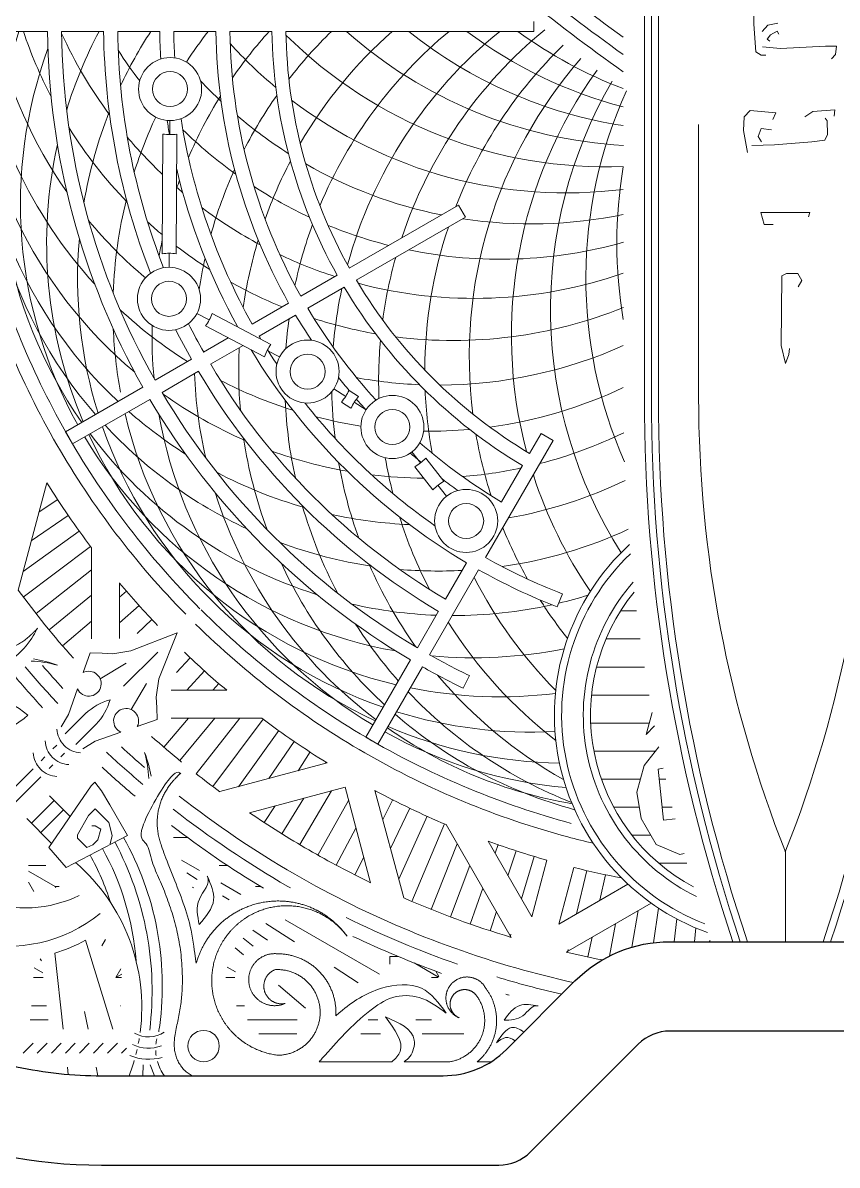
# Model space of a CAD drawing. Header units: inches. Extents: x -6.2 to 19.1, y -0.3 to 14.3.
# Drawn here: x 4.472 to 5.611, y 7.812 to 9.41 of the extents above; entities that cross this region are included whole.
import ezdxf

# ---------------------------------------------------------------- set-up
doc = ezdxf.new("R2010")
doc.units = ezdxf.units.IN
doc.header["$MEASUREMENT"] = 0
doc.layers.add('NOPLOT', color=40, linetype='Continuous', lineweight=5)

# ---------------------------------------------------------------- blocks, each defined once
blk = doc.blocks.new('FacePlate')
at = {"color": 0}
for p, q in [((0.1607, -5.952), (-0.1625, -5.952)), ((-0.3576, -6.1212), (-0.2067, -5.9703)), ((-0.9572, -6.1395), (-0.4018, -6.1395))]:
    blk.add_line(p, q, dxfattribs=at)
for centre, radius, start, end in [((-0.9572, -5.452), 0.6875, 180, 270), ((-0.1625, -6.0145), 0.0625, 90, 135), ((-0.4018, -6.077), 0.0625, 270, 315)]:
    blk.add_arc(centre, radius, start, end, dxfattribs=at)
blk = doc.blocks.new('Linework')
at = {"color": 251, "true_color": 0x636466}
blk.add_lwpolyline([(-1.5188, -2.0639), (-1.5188, -4.539, 0.053283), (-1.506, -4.6579, 0.380805), (-1.3717, -4.7559, -0.472574), (-1.1731, -4.9544, 0.380805), (-1.0751, -5.0888, 0.053283), (-0.9563, -5.1015), (-0.4786, -5.1015, 0.198912), (-0.3902, -5.0649), (-0.2942, -4.9689, -0.198912), (-0.1616, -4.914), (0.1616, -4.914, -0.198912)], format="xyb", dxfattribs=at)
at = {"layer": 'NOPLOT', "color": 251, "true_color": 0x636466}
for p, q in [((-0.044, -3.6311), (-0.0442, -3.6197)), ((-1.1566, -3.6411), (-1.0317, -3.6411)), ((-1.0121, -3.6411), (-0.9533, -3.6411)), ((-0.9337, -3.6411), (-0.8749, -3.6411)), ((-0.8553, -3.6411), (-0.7965, -3.6411)), ((-0.7769, -3.6411), (-0.7181, -3.6411)), ((-0.6984, -3.6411), (-0.3517, -3.6411)), ((-0.3517, -3.6271), (-0.3517, -3.6411)), ((-0.0415, -3.6697), (-0.044, -3.6311)), ((-0.0244, -3.6321), (-0.0326, -3.6414)), ((-0.0106, -3.6296), (-0.0244, -3.6321)), ((-0.021, -3.6458), (-0.0117, -3.6408)), ((-0.0117, -3.6408), (-0.0091, -3.6448)), ((-0.0254, -3.652), (-0.021, -3.6458)), ((-0.0218, -3.6547), (-0.0254, -3.652)), ((-0.0339, -3.6741), (-0.0415, -3.6697)), ((-0.032, -3.6627), (-0.0066, -3.6648)), ((-0.0066, -3.6648), (0.0561, -3.6617)), ((0.0561, -3.6617), (0.0713, -3.6617)), ((0.0702, -3.6735), (0.0645, -3.6796)), ((0.0713, -3.6617), (0.0702, -3.6735)), ((-0.0272, -3.6742), (-0.0339, -3.6741)), ((-0.0494, -3.7517), (-0.0576, -3.7605)), ((-0.0135, -3.7548), (-0.0494, -3.7517)), ((0.0385, -3.7529), (0.0271, -3.7605)), ((0.069, -3.7506), (0.0385, -3.7529)), ((0.069, -3.7506), (0.0681, -3.7595)), ((-0.8607, -3.7854), (-0.8606, -3.7658)), ((-0.0576, -3.7605), (-0.0587, -3.7796)), ((-0.0177, -3.7641), (-0.0135, -3.7548)), ((0.0558, -3.7624), (0.0583, -3.7662)), ((0.0583, -3.7662), (0.0587, -3.7851)), ((-0.1214, -3.7711), (-0.1214, -4.1523)), ((-0.0587, -3.7796), (-0.0528, -3.8106)), ((-0.0381, -3.7881), (-0.034, -3.7768)), ((-0.034, -3.7768), (-0.0194, -3.7789)), ((0.0587, -3.7851), (0.0553, -3.7931)), ((-0.0151, -3.7996), (-0.0469, -3.8005)), ((-0.0336, -3.7955), (-0.0381, -3.7881)), ((0.037, -3.7954), (-0.0151, -3.7996)), ((0.0553, -3.7931), (0.037, -3.7954)), ((-0.4569, -3.8838), (-0.6098, -3.972)), ((-0.4569, -3.8838), (-0.4471, -3.9007)), ((-0.0297, -3.9111), (-0.0342, -3.8944)), ((-0.0342, -3.8944), (0.0342, -3.8944)), ((0.0342, -3.8944), (0.0325, -3.9005)), ((-0.4471, -3.9007), (-0.6, -3.989)), ((-0.0173, -3.9111), (-0.0297, -3.9111)), ((-0.8617, -3.9709), (-0.8616, -3.9513)), ((-0.6268, -3.9818), (-0.6777, -4.0112)), ((-0.0059, -4.0804), (-0.005, -3.9828)), ((-0.005, -3.9828), (0.0015, -3.9795)), ((0.0015, -3.9795), (0.0176, -3.9795)), ((0.0176, -3.9795), (0.0232, -3.9892)), ((0.0232, -3.9892), (0.0181, -3.9981)), ((-0.617, -3.9988), (-0.6679, -4.0282)), ((-0.6947, -4.021), (-0.7456, -4.0504)), ((-0.8056, -4.0446), (-0.8229, -4.0355)), ((-0.6849, -4.038), (-0.7358, -4.0674)), ((-0.779, -4.0697), (-0.8135, -4.0896)), ((-0.7584, -4.0804), (-0.8037, -4.1066)), ((-0.7073, -4.0962), (-0.7246, -4.0871)), ((0, -4.1055), (-0.0059, -4.0804)), ((0.0056, -4.0846), (0.0048, -4.0927)), ((-0.8305, -4.0994), (-0.8814, -4.1288)), ((0.0048, -4.0927), (0, -4.1055)), ((-0.8207, -4.1164), (-0.8716, -4.1458)), ((-0.8984, -4.1386), (-1.0065, -4.2011)), ((-0.6149, -4.1516), (-0.6313, -4.1409)), ((-0.8886, -4.1556), (-0.9967, -4.218)), ((-0.6029, -4.1594), (-0.5864, -4.1701)), ((-0.9967, -4.218), (-1.0065, -4.2011)), ((-0.4192, -4.3769), (-0.3246, -4.2131)), ((-0.3577, -4.2312), (-0.3416, -4.2033)), ((-0.3416, -4.2033), (-0.3246, -4.2131)), ((-0.5223, -4.229), (-0.5102, -4.2444)), ((-0.5029, -4.2377), (-0.4776, -4.2701)), ((-0.3969, -4.2991), (-0.3675, -4.2482)), ((-0.5184, -4.2498), (-0.493, -4.2822)), ((-1.0327, -4.2721), (-1.073, -4.4222)), ((-1.0333, -4.2741), (-1.032, -4.2733)), ((-0.4858, -4.2755), (-0.4737, -4.2909)), ((-1.0437, -4.3128), (-1.0174, -4.2956)), ((-1.0545, -4.3534), (-1.0028, -4.318)), ((-1.066, -4.3962), (-0.9875, -4.3398)), ((-1.0657, -4.432), (-0.9717, -4.3614)), ((-0.9703, -4.4903), (-0.9703, -4.3632)), ((-0.4753, -4.435), (-0.4459, -4.384)), ((-1.0479, -4.4552), (-0.9703, -4.3942)), ((-0.4976, -4.5127), (-0.429, -4.3938)), ((-0.9311, -4.49), (-0.9311, -4.4124)), ((-0.9302, -4.4136), (-0.9311, -4.4144)), ((-0.9311, -4.432), (-0.9215, -4.4237)), ((-1.0295, -4.478), (-0.9703, -4.4293)), ((-0.3119, -4.4277), (-0.3191, -4.4459)), ((-0.9311, -4.4683), (-0.9039, -4.4438)), ((-0.5146, -4.5029), (-0.4851, -4.4519)), ((-1.0107, -4.5004), (-0.9703, -4.4657)), ((-0.9065, -4.4828), (-0.8858, -4.4634)), ((-0.8778, -4.5091), (-0.9255, -4.5568)), ((-0.8516, -4.5377), (-0.8322, -4.5171)), ((-0.5868, -4.628), (-0.5244, -4.5199)), ((-0.9217, -4.5244), (-0.9582, -4.5462)), ((-0.837, -4.5624), (-0.8125, -4.5351)), ((-0.5698, -4.6378), (-0.5074, -4.5297)), ((-0.4504, -4.5595), (-0.4418, -4.5419)), ((-0.8932, -4.553), (-0.915, -4.5894)), ((-0.8588, -4.5624), (-0.7812, -4.5624)), ((-0.8007, -4.5624), (-0.7925, -4.5528)), ((-0.7823, -4.5614), (-0.7831, -4.5624)), ((-0.1893, -4.6039), (-0.1863, -4.5937)), ((-0.8692, -4.6419), (-0.8345, -4.6016)), ((-0.8591, -4.6016), (-0.7319, -4.6016)), ((-0.8468, -4.6608), (-0.7981, -4.6016)), ((-0.824, -4.6791), (-0.763, -4.6016)), ((-0.8008, -4.697), (-0.7301, -4.6029)), ((-0.1948, -4.6242), (-0.1893, -4.6039)), ((-0.1828, -4.6122), (-0.1948, -4.6242)), ((-0.7649, -4.6973), (-0.7086, -4.6187)), ((-0.5868, -4.628), (-0.5698, -4.6378)), ((-1.0242, -4.6444), (-1.019, -4.6392)), ((-0.7222, -4.6858), (-0.6867, -4.6341)), ((-0.1976, -4.6675), (-0.177, -4.6415)), ((-1.0407, -4.6609), (-1.0355, -4.6557)), ((-1.0131, -4.6554), (-1.0079, -4.6502)), ((-0.6408, -4.664), (-0.791, -4.7042)), ((-0.6815, -4.6749), (-0.6644, -4.6486)), ((-0.6429, -4.6645), (-0.642, -4.6632)), ((-1.0297, -4.672), (-1.0245, -4.6668)), ((-0.2076, -4.7049), (-0.1976, -4.6675)), ((-0.1708, -4.6712), (-0.1779, -4.6728)), ((-0.1779, -4.6728), (-0.1706, -4.7439)), ((-1.0001, -4.7389), (-1.029, -4.71)), ((-0.6158, -4.6979), (-0.7494, -4.7337)), ((-0.6791, -4.7783), (-0.6345, -4.7029)), ((-0.6158, -4.6979), (-0.58, -4.8315)), ((-0.574, -4.7026), (-0.5337, -4.8528)), ((-0.5734, -4.7046), (-0.5727, -4.7033)), ((-0.2018, -4.7417), (-0.2076, -4.7049)), ((-1.0225, -4.7165), (-1.0543, -4.7484)), ((-0.7289, -4.7474), (-0.7137, -4.7241)), ((-0.7042, -4.7631), (-0.6732, -4.7133)), ((-0.6538, -4.7929), (-0.6108, -4.7166)), ((-0.5631, -4.7433), (-0.5489, -4.7153)), ((-0.5522, -4.7839), (-0.5251, -4.7274)), ((-1.0261, -4.7766), (-1.0608, -4.7419)), ((-1.0096, -4.7294), (-1.0414, -4.7613)), ((-0.5407, -4.8267), (-0.5009, -4.7386)), ((-0.1806, -4.7783), (-0.2018, -4.7417)), ((-0.1706, -4.7439), (-0.1542, -4.7422)), ((-0.6281, -4.807), (-0.6005, -4.7552)), ((-0.5226, -4.8576), (-0.4765, -4.7494)), ((-0.3833, -4.908), (-0.4744, -4.7503)), ((-0.8363, -4.7682), (-0.8557, -4.7682)), ((-0.3547, -4.8792), (-0.4158, -4.7733)), ((-0.4144, -4.7738), (-0.4148, -4.775)), ((-0.4955, -4.8688), (-0.4588, -4.7772)), ((-0.406, -4.7903), (-0.4018, -4.7783)), ((-0.3879, -4.8217), (-0.3765, -4.7869)), ((-0.1476, -4.7923), (-0.1806, -4.7783)), ((-0.1416, -4.7906), (-0.1476, -4.7923)), ((0, -4.7881), (0, -4.914)), ((-1.0341, -4.8075), (-1.0586, -4.8075)), ((-0.792, -4.8075), (-0.7802, -4.8075)), ((-0.6022, -4.8205), (-0.5896, -4.7957)), ((-0.4682, -4.8793), (-0.4413, -4.8076)), ((-0.369, -4.8543), (-0.3511, -4.7949)), ((-0.3335, -4.8), (-0.3547, -4.8792)), ((-1.0212, -4.8369), (-1.0586, -4.8153)), ((-0.8225, -4.8271), (-0.8372, -4.8176)), ((-0.2956, -4.8102), (-0.3168, -4.8893)), ((-0.292, -4.875), (-0.2778, -4.8145)), ((-0.2593, -4.8561), (-0.2517, -4.8203)), ((-1.0586, -4.8309), (-1.0512, -4.8437)), ((-1.0154, -4.8369), (-1.0212, -4.8369)), ((-1.0212, -4.8369), (-1.0204, -4.8383)), ((-0.8279, -4.8387), (-0.8292, -4.8377)), ((-0.741, -4.8369), (-0.7339, -4.8369)), ((-0.4407, -4.8893), (-0.4231, -4.8391)), ((-0.3168, -4.8893), (-0.2201, -4.8335)), ((-0.7778, -4.8557), (-0.7872, -4.8497)), ((-0.413, -4.8987), (-0.4042, -4.8718)), ((-0.3064, -4.9286), (-0.1876, -4.86)), ((-0.2145, -4.9216), (-0.206, -4.8706)), ((-0.1846, -4.9154), (-0.1776, -4.8669)), ((-0.1557, -4.914), (-0.1518, -4.8822)), ((-0.7244, -4.9121), (-0.7446, -4.8978)), ((-0.6866, -4.9142), (-0.7265, -4.8886)), ((-0.385, -4.9075), (-0.3839, -4.9036)), ((-0.2461, -4.9341), (-0.2375, -4.8888)), ((-0.1272, -4.914), (-0.1253, -4.8948)), ((-0.9558, -4.9197), (-0.9507, -4.9108)), ((-0.7444, -4.9201), (-0.7584, -4.9092)), ((-0.2761, -4.9354), (-0.2702, -4.9077)), ((-0.1051, -4.9125), (-0.1066, -4.914)), ((-0.541, -4.9349), (-0.553, -4.9349)), ((-0.553, -4.9454), (-0.553, -4.9349)), ((-0.3047, -4.929), (-0.3037, -4.9251)), ((-1.0504, -4.9507), (-1.0385, -4.9576)), ((-1.0404, -4.9408), (-1.0421, -4.9379)), ((-0.9291, -4.9518), (-0.9363, -4.9643)), ((-0.7804, -4.9497), (-0.7691, -4.9563)), ((-0.5974, -4.9714), (-0.6312, -4.9497)), ((-0.5191, -4.9438), (-0.4852, -4.9634)), ((-1.0515, -4.9643), (-1.0377, -4.9643)), ((-0.9281, -4.9595), (-0.9363, -4.9643)), ((-0.9363, -4.9643), (-0.9282, -4.9643)), ((-0.7824, -4.9643), (-0.7701, -4.9643)), ((-0.486, -4.9643), (-0.4951, -4.9643)), ((-0.4887, -4.9554), (-0.4845, -4.9626)), ((-1.0333, -5.0035), (-1.0544, -5.0035)), ((-0.9803, -5.0117), (-0.9751, -5.0362)), ((-0.9291, -5.0035), (-0.93, -5.0035)), ((-0.7566, -5.0035), (-0.7678, -5.0035)), ((-1.0311, -5.0231), (-1.0559, -5.0231)), ((-0.6826, -5.0231), (-0.7522, -5.0231)), ((-0.5834, -5.0231), (-0.5697, -5.0231)), ((-0.5168, -5.0231), (-0.4958, -5.0231)), ((-0.4948, -5.0231), (-0.514, -5.0231)), ((-0.6834, -5.0427), (-0.7365, -5.0427)), ((-0.5935, -5.0427), (-0.5661, -5.0427)), ((-0.5684, -5.0427), (-0.585, -5.0427)), ((-0.5079, -5.0427), (-0.4497, -5.0427)), ((-0.4519, -5.0427), (-0.5017, -5.0427)), ((-1.0657, -5.0697), (-1.0519, -5.0558)), ((-1.0461, -5.0697), (-1.0323, -5.0558)), ((-1.0265, -5.0697), (-1.0127, -5.0558)), ((-1.0069, -5.0697), (-0.9931, -5.0558)), ((-0.9873, -5.0697), (-0.9735, -5.0558)), ((-0.9677, -5.0697), (-0.9539, -5.0558)), ((-0.9481, -5.0697), (-0.9342, -5.0558)), ((-0.9285, -5.0697), (-0.9216, -5.0628)), ((-0.964, -5.0893), (-0.9614, -5.1015)), ((-0.8987, -5.1015), (-0.8983, -5.0864)), ((-0.8821, -5.1015), (-0.8883, -5.0864))]:
    blk.add_line(p, q, dxfattribs=at)
at = {"layer": 'NOPLOT', "color": 251, "linetype": 'Continuous', "true_color": 0x636466}
for p, q in [((-0.2304, -4.4515), (-0.2082, -4.4515)), ((-0.2509, -4.4907), (-0.203, -4.4907)), ((-0.2641, -4.5299), (-0.1972, -4.5299)), ((-0.2711, -4.5691), (-0.1907, -4.5691)), ((-0.2723, -4.6083), (-0.1905, -4.6083)), ((-0.2678, -4.6475), (-0.1818, -4.6475)), ((-0.2574, -4.6867), (-0.2027, -4.6867)), ((-0.1765, -4.6867), (-0.1673, -4.6867)), ((-0.2401, -4.7259), (-0.2042, -4.7259)), ((-0.1725, -4.7259), (-0.1582, -4.7259)), ((-0.2145, -4.7651), (-0.1882, -4.7651)), ((-0.177, -4.8044), (-0.1378, -4.8044))]:
    blk.add_line(p, q, dxfattribs=at)
at = {"layer": 'NOPLOT', "color": 251, "true_color": 0x636466}
for points in [[(-0.0736, -4.914, -0.080598), (-0.1972, -4.1523), (-0.1972, -2.5249)], [(-0.0633, -4.914, -0.080941), (-0.1874, -4.1523), (-0.1874, -2.5249)], [(-0.053, -4.914, -0.081286), (-0.1776, -4.1523), (-0.1776, -2.5249)], [(0.0529, -4.914, 0.081286), (0.1776, -4.1523), (0.1776, -2.5249)], [(0.0633, -4.914, 0.080941), (0.1874, -4.1523), (0.1874, -2.5249)], [(-1.0129, -4.6135), (-1.0023, -4.5965), (-0.9899, -4.5606, 2.44793), (-0.9819, -4.5376), (-0.9723, -4.5099), (-0.9555, -4.5105), (-0.9406, -4.5114), (-0.9152, -4.5073), (-0.8507, -4.4819), (-0.8761, -4.5464), (-0.8801, -4.5719), (-0.8792, -4.5867), (-0.8786, -4.6035), (-0.9063, -4.6131, 2.44793), (-0.9294, -4.6211), (-0.9652, -4.6336), (-0.9823, -4.6442)], [(-1.0515, -4.5184, -0.042733), (-1.0181, -4.5273, 0.053474), (-1.0545, -4.5216)], [(-0.9922, -4.6384), (-0.9637, -4.61, 0.119461), (-0.9444, -4.5756, 0.119461), (-0.9787, -4.595), (-1.0072, -4.6234)], [(-1.0186, -4.6167, 0.1872), (-1.0084, -4.6397, 0.1872), (-0.9855, -4.6498)], [(-1.0351, -4.6333, 0.1872), (-1.025, -4.6562, 0.1872), (-1.002, -4.6664)], [(-1.0517, -4.6498, 0.1872), (-1.0415, -4.6728, 0.1872), (-1.0186, -4.6829)], [(-0.8871, -4.6827, 0.042733), (-0.896, -4.6493, -0.053474), (-0.8903, -4.6857)], [(-0.8764, -5.04, 0.017649), (-0.875, -5.0314, 0.16287), (-0.9256, -4.7683)], [(-1.0099, -5.0362), (-1.0218, -4.9302, 0.052881), (-0.9787, -4.9119), (-0.9404, -5.0362)], [(-0.8781, -5.0817, 0.088366), (-0.8684, -5.1015, 0.088366)]]:
    blk.add_lwpolyline(points, format="xyb", dxfattribs=at)
for points in [[(-0.8714, -3.952), (-0.8705, -3.7846)], [(-0.8518, -3.9521), (-0.8509, -3.7847)], [(-0.7194, -4.0788), (-0.8017, -4.0356)], [(-0.7285, -4.0962), (-0.8108, -4.053)], [(-0.5969, -4.1516), (-0.6101, -4.143)], [(-0.6076, -4.168), (-0.6209, -4.1594)], [(-1.052, -4.6723), (-1.2081, -4.8283)], [(-1.1992, -4.8415), (-1.041, -4.6833)], [(-0.9444, -4.7771), (-0.9413, -4.7657), (-0.9463, -4.7471), (-0.9651, -4.7284), (-0.9744, -4.7377), (-0.9899, -4.7645), (-0.9899, -4.7691), (-0.9769, -4.7822), (-0.9686, -4.7787), (-0.9613, -4.7714), (-0.9573, -4.7565), (-0.9652, -4.7519), (-0.9698, -4.7519)], [(-0.8443, -4.7999), (-0.8192, -4.8143)], [(-0.7895, -4.8315), (-0.7613, -4.8478)], [(-0.6996, -4.8834), (-0.5678, -4.9595)], [(-0.7579, -4.9325), (-0.7692, -4.9227)], [(-0.6712, -5.007), (-0.7087, -4.9748)], [(-1.0028, -5.0996), (-1.0039, -5.0893)]]:
    blk.add_lwpolyline(points, dxfattribs=at)
for points in [[(-1.0647, -4.6018), (-1.1511, -4.6613), (-1.1789, -4.6368), (-1.1342, -4.5514), (-1.0914, -4.5761), (-1.0716, -4.5878), (-1.0596, -4.5971)], [(-0.9706, -4.696), (-1.0301, -4.7823), (-1.0056, -4.8102), (-0.9201, -4.7654), (-0.9448, -4.7227), (-0.9565, -4.7029), (-0.9658, -4.6908)]]:
    blk.add_lwpolyline(points, close=True, dxfattribs=at)
for centre, radius in [((-0.8604, -3.7217), 0.0441), ((-0.8604, -3.7217), 0.0245), ((-0.862, -4.015), 0.0441), ((-0.862, -4.015), 0.0245), ((-0.6682, -4.1167), 0.0441), ((-0.6682, -4.1167), 0.0245), ((-0.5495, -4.1943), 0.0441), ((-0.5495, -4.1943), 0.0245), ((-0.4464, -4.3256), 0.0441), ((-0.4464, -4.3256), 0.0245), ((-0.8136, -5.06), 0.022)]:
    blk.add_circle(centre, radius, dxfattribs=at)
for centre, radius, start, end in [((1.4702, -1.2959), 2.9013, 227.5984, 234.2065), ((1.4702, -1.2959), 2.9209, 227.6829, 234.4833), ((1.4702, -1.2959), 2.9405, 227.7663, 234.7554), ((-0.5026, -3.6313), 0.6344, 180.8853, 230.0482), ((-0.4983, -3.6969), 0.6344, 174.9539, 226.7217), ((-0.4983, -3.5657), 0.6344, 186.8262, 222.5482), ((-0.4855, -3.7613), 0.6344, 169.0709, 220.9291), ((-0.4855, -3.5012), 0.6344, 192.7381, 215.0482), ((-0.4643, -3.8236), 0.6344, 163.2783, 215.0461), ((-0.4643, -3.4389), 0.6344, 198.5797, 207.5482), ((0, -3.6313), 1.0318, 180.5443, 209.4557), ((0, -3.6313), 1.0122, 180.5549, 209.4451), ((-0.3987, -3.9372), 0.6344, 152.1713, 162.902), ((0, -3.6313), 0.9534, 180.5891, 201.4018), ((0, -3.6313), 0.9337, 180.6015, 201.3746), ((-0.3554, -3.9866), 0.6344, 146.993, 154.8787), ((0, -3.6313), 0.8749, 180.6419, 183.1675), ((0, -3.6313), 0.8553, 180.6566, 183.1353), ((-0.306, -4.03), 0.6344, 142.1883, 146.9391), ((0, -3.6313), 0.7965, 180.7051, 209.2949), ((0, -3.6313), 0.7769, 180.7229, 209.2771), ((-0.2513, -4.0665), 0.6344, 137.8834, 145.3725), ((0, -3.6313), 0.7181, 180.7821, 209.2179), ((0, -3.6313), 0.6985, 180.804, 209.196), ((-0.1923, -4.0956), 0.6344, 134.2358, 142.305), ((-0.1301, -4.1167), 0.6344, 131.4282, 149.805), ((-0.0656, -4.1295), 0.6344, 129.6459, 157.305), ((-0.1923, -3.1669), 0.6344, 228.3636, 266.9021), ((0, -4.1338), 0.6344, 129.0333, 164.805), ((0.0656, -4.1295), 0.6344, 129.3156, 161.6364), ((-0.1301, -3.1458), 0.6344, 231.3235, 261.2472), ((-0.0656, -3.133), 0.6344, 233.2164, 255.297), ((0, -3.1287), 0.6344, 233.87, 249.0306), ((-0.4353, -3.38), 0.6344, 204.598, 216.5442), ((-0.306, -3.2325), 0.6344, 222.1275, 230.1242), ((-0.2513, -3.196), 0.6344, 225.195, 272.2294), ((-0.4353, -3.8826), 0.6344, 159.9518, 209.1147), ((-0.3987, -3.3253), 0.6344, 212.6213, 217.3569), ((0.1301, -4.1167), 0.6344, 133.9988, 158.6766), ((0.1923, -4.0956), 0.6344, 138.9251, 187.305), ((0.2513, -4.0665), 0.6344, 144.1916, 194.805), ((-0.3554, -3.2759), 0.6344, 223.2026, 226.8514), ((0.306, -4.03), 0.6344, 149.7551, 212.4078), ((-0.2513, -4.0665), 0.6344, 148.1486, 156.8941), ((-0.1923, -4.0956), 0.6344, 144.8758, 152.8725), ((-0.306, -3.2325), 0.6344, 232.695, 277.1845), ((0.3554, -3.9866), 0.6344, 155.5812, 203.8302), ((-0.3554, -3.9866), 0.6344, 158.4558, 170.402), ((-0.306, -4.03), 0.6344, 154.9081, 162.3787), ((0, -3.6313), 0.8749, 188.8325, 190.1467), ((0, -3.6313), 0.8553, 188.8647, 209.3434), ((-0.3554, -3.2759), 0.6344, 229.6275, 237.6242), ((-0.4643, -3.4389), 0.6344, 212.098, 224.0442), ((-0.8604, -3.7217), 0.0637, 260.8421, 278.5415), ((-0.3987, -3.3253), 0.6344, 225.6059, 234.3514), ((-0.3987, -3.9372), 0.6344, 167.4518, 203.1739), ((-0.4353, -3.38), 0.6344, 220.1213, 226.6371), ((0, -3.6313), 0.8749, 193.3776, 208.9255), ((-0.1301, -4.1167), 0.6344, 152.3758, 160.3725), ((-0.3554, -3.2759), 0.6344, 240.195, 258.5718), ((0.3987, -3.9372), 0.6344, 170.3104, 189.6896), ((-0.2513, -4.0665), 0.6344, 159.9754, 161.0597), ((-0.1923, -4.0956), 0.6344, 155.6486, 164.3941), ((-0.4353, -3.38), 0.6344, 229.0147, 230.0246), ((-0.3987, -3.3253), 0.6344, 237.1275, 245.1242), ((-0.306, -4.03), 0.6344, 165.9558, 177.902), ((-0.4353, -3.38), 0.6344, 233.1059, 241.8514), ((-0.3554, -3.2759), 0.6344, 261.3234, 281.7111), ((-0.4855, -3.5012), 0.6344, 219.598, 229.7999), ((-0.4643, -3.4389), 0.6344, 227.6213, 230.0963), ((-0.0656, -4.1295), 0.6344, 159.8758, 167.8725), ((-0.3987, -3.3253), 0.6344, 247.695, 255.7642), ((0.1301, -4.1167), 0.6344, 161.4282, 179.805), ((0, -3.6313), 1.1762, 195, 210), ((0, -3.6313), 1.1566, 195, 210), ((-0.3554, -3.9866), 0.6344, 174.9518, 197.2619), ((-0.2513, -4.0665), 0.6344, 167.7865, 169.8787), ((-0.4643, -3.4389), 0.6344, 232.3576, 237.5246), ((-0.1301, -4.1167), 0.6344, 163.1486, 171.8941), ((-0.3987, -3.3253), 0.6344, 258.3636, 285.7418), ((-0.862, -4.015), 0.0637, 80.8421, 98.5415), ((-0.1923, -4.0956), 0.6344, 167.4754, 171.5262), ((-0.4353, -3.38), 0.6344, 244.6275, 252.1166), ((0.0656, -4.1295), 0.6344, 164.2358, 172.305), ((-0.4643, -3.4389), 0.6344, 240.6059, 247.8117), ((0, -3.6313), 0.6985, 210.804, 239.196), ((-0.4353, -3.38), 0.6344, 255.195, 289.2006), ((0, -4.1338), 0.6344, 167.8834, 175.3725), ((0, -3.6313), 0.7181, 210.7821, 239.2179), ((-0.4983, -3.5657), 0.6344, 227.098, 237.8287), ((-0.862, -4.015), 0.0637, 323.4608, 341.1602), ((0, -3.6313), 0.7965, 210.7051, 213.6774), ((0, -3.6313), 0.7769, 210.7229, 222.5425), ((-0.4643, -3.4389), 0.6344, 262.695, 292.0064), ((-0.306, -4.03), 0.6344, 182.4518, 190.4838), ((-0.2513, -4.0665), 0.6344, 178.7186, 185.402), ((0, -3.6313), 0.9337, 206.6254, 209.3986), ((-0.0656, -4.1295), 0.6344, 172.1883, 175.9363), ((-0.4643, -3.4389), 0.6344, 252.1275, 260.1242), ((0, -3.6313), 0.9534, 206.5982, 209.4109), ((0, -3.6313), 0.8553, 210.6566, 210.9742), ((0.0656, -4.1295), 0.6344, 174.8758, 182.2413), ((-0.1301, -4.1167), 0.6344, 176.993, 184.8787), ((0, -3.6313), 0.8749, 211.3361, 239.3581), ((-0.6682, -4.1167), 0.0637, 143.4608, 161.1602), ((0, -3.6313), 0.8553, 212.1464, 213.7586), ((-0.4855, -3.5012), 0.6344, 270.195, 294.0806), ((-0.1923, -4.0956), 0.6344, 182.1713, 192.902), ((0, -3.6313), 0.9534, 210.5891, 239.4109), ((0, -3.6313), 0.9337, 210.6014, 239.3985), ((-0.4983, -3.5657), 0.6344, 242.6213, 252.5246), ((0, -3.6313), 0.7965, 218.3226, 219.9934), ((-0.4855, -3.5012), 0.6344, 259.6275, 267.6242), ((0, -3.6313), 1.0122, 210.5549, 239.4451), ((-0.5026, -3.6313), 0.6344, 234.598, 246.5442), ((0, -4.1338), 0.6344, 181.0035, 186.8941), ((-0.6682, -4.1167), 0.0637, 317.9942, 335.6935), ((-0.5495, -4.1943), 0.0637, 137.9942, 155.6935), ((0.1301, -4.1167), 0.6344, 182.3758, 190.3725), ((-0.4983, -3.5657), 0.6344, 277.695, 295.3558), ((1.605, -4.1523), 1.7263, 180, 201.6125), ((-1.605, -4.1523), 1.7263, 338.3875, 360), ((0, -3.6313), 1.0318, 210.5443, 239.4557), ((-0.0656, -4.1295), 0.6344, 182.4754, 192.3787), ((0, -3.6313), 0.8553, 218.2414, 235.0465), ((0, -3.6313), 0.7965, 221.137, 222.5816), ((-0.306, -4.03), 0.6344, 193.2783, 245.0461), ((-0.4983, -3.6969), 0.6344, 228.5797, 237.5482), ((-0.2513, -4.0665), 0.6344, 189.9518, 239.1147), ((-0.4983, -3.5657), 0.6344, 255.6059, 261.3593), ((-0.3554, -3.9866), 0.6344, 199.0709, 250.9291), ((-0.4855, -3.7613), 0.6344, 222.7381, 245.0482), ((-0.4983, -3.5657), 0.6344, 269.3234, 275.1242), ((0, -3.6313), 1.1566, 210, 224.9411), ((-0.4353, -3.8826), 0.6344, 210.8853, 260.0482), ((-0.3987, -3.9372), 0.6344, 204.9539, 256.7217), ((-0.4643, -3.8236), 0.6344, 216.8261, 252.5482), ((-0.1301, -4.1167), 0.6344, 188.4558, 200.402), ((0, -3.6313), 0.7769, 228.8468, 239.2771), ((0.1923, -4.0956), 0.6344, 189.8758, 197.8725), ((-0.5026, -3.6313), 0.6344, 284.5508, 295.8377), ((0, -3.6313), 1.1762, 210, 224.5277), ((-0.5026, -3.6313), 0.6344, 250.1213, 260.0246), ((0, -3.6313), 0.7965, 228.8078, 230.2524), ((0, -4.1338), 0.6344, 189.9754, 199.8787), ((0.0656, -4.1295), 0.6344, 189.7701, 194.3941), ((-0.5495, -4.1943), 0.0637, 299.2683, 316.9677), ((-0.4983, -3.6969), 0.6344, 242.098, 254.0442), ((-0.5026, -3.6313), 0.6344, 263.1059, 269.6954), ((-0.5026, -3.6313), 0.6344, 274.6275, 282.1166), ((0.2513, -4.0665), 0.6344, 197.8834, 214.3083), ((0, -3.6313), 1.2154, 211.8197, 217.0275), ((-0.4464, -4.3256), 0.0637, 119.2683, 136.9677), ((0, -3.6313), 0.7965, 232.9309, 234.9131), ((-0.4983, -3.6969), 0.6344, 280.0884, 295.6346), ((-0.1923, -4.0956), 0.6344, 197.4518, 233.1738), ((-0.0656, -4.1295), 0.6344, 195.9558, 207.902), ((-0.4983, -3.6969), 0.6344, 257.6213, 267.5246), ((0.0656, -4.1295), 0.6344, 197.4754, 207.3787), ((-0.4855, -3.7613), 0.6344, 278.1059, 294.7782), ((0.1923, -4.0956), 0.6344, 202.1883, 209.3941), ((-0.4855, -3.7613), 0.6344, 249.598, 261.5442), ((0, -4.5971), 0.323, 132.4183, 250.3237), ((0, -3.6313), 0.8553, 240.6566, 248.6118), ((0, -4.5971), 0.3129, 133.8458, 248.8963), ((-0.1301, -4.1167), 0.6344, 204.9518, 227.2619), ((0, -4.1338), 0.6344, 203.4558, 215.402), ((-0.4855, -3.7613), 0.6344, 265.1213, 273.007), ((0.1301, -4.1167), 0.6344, 206.993, 224.6627), ((0, -3.6313), 0.8749, 240.6419, 248.6118), ((0, -3.6313), 1.333, 216.3972, 221.6745), ((0, -3.6313), 1.2154, 219.9961, 223.7446), ((0, -4.5971), 0.2826, 138.859, 243.8831), ((0.1923, -4.0956), 0.6344, 212.4754, 218.4263), ((-0.4643, -3.8236), 0.6344, 283.4262, 287.2672), ((0, -4.5971), 0.2725, 140.8423, 241.8997), ((0, -3.6313), 1.1566, 225.0589, 240), ((-0.4643, -3.8236), 0.6344, 257.098, 267.8287), ((-0.4643, -3.8236), 0.6344, 269.8499, 282.5246), ((0, -3.6313), 1.1762, 225.4723, 240), ((-0.0656, -4.1295), 0.6344, 212.4518, 221.4203), ((0.0656, -4.1295), 0.6344, 212.1713, 232.4496), ((-0.4353, -3.8826), 0.6344, 264.598, 281.4452), ((0, -3.6313), 1.2154, 226.2554, 230.0039), ((0, -3.6313), 1.0122, 240.5548, 244.1188), ((0, -3.6313), 1.3918, 220.1987, 223.0184), ((0, -3.6313), 1.3722, 220.7901, 222.5851), ((0, -3.6313), 1.0318, 240.5443, 244.1188), ((0, -3.6313), 1.4114, 220.1208, 222.613), ((0, -4.1338), 0.6344, 219.9518, 240.7327), ((-0.0656, -4.1295), 0.6344, 223.2783, 248.423), ((-0.3987, -3.9372), 0.6344, 258.5797, 276.9863), ((-0.1301, -4.1167), 0.6344, 229.0709, 254.965), ((-0.3554, -3.9866), 0.6344, 252.7381, 273.0021), ((0, -3.6313), 1.2154, 232.9725, 238.1803), ((-0.1923, -4.0956), 0.6344, 234.9539, 260.3896), ((-0.306, -4.03), 0.6344, 246.8261, 269.1005), ((0, -3.6313), 1.333, 228.3255, 230.7007), ((-0.2513, -4.0665), 0.6344, 240.8853, 264.9932), ((0, -3.6313), 1.3722, 227.4149, 229.2099), ((0, -3.6313), 1.1566, 240, 255), ((0, -3.6313), 1.3918, 226.9816, 229.8013), ((0, -3.6313), 1.1762, 240, 255), ((0, -3.6313), 1.4114, 227.387, 229.8792), ((0, -3.6313), 1.333, 231.8213, 233.6028), ((0, -3.6313), 1.3722, 231.8482, 240), ((0, -3.6313), 1.2154, 241.8197, 247.0275), ((0, -3.6313), 1.3918, 232.0451, 240), ((0, -3.6313), 1.333, 235.7931, 240), ((0, -3.6313), 1.4114, 232.5261, 238.8582), ((-1.3282, -4.9829), 0.4426, 352.9043, 28.0789), ((0, -3.6313), 1.2154, 249.9961, 254.0758), ((0, -3.6313), 1.1762, 255, 256.795), ((-1.2899, -4.9694), 0.3829, 4.3055, 29.0152), ((0, -3.6313), 1.333, 240, 244.2069), ((-1.1674, -5.0057), 0.2674, 352.4367, 49.1611), ((-1.2899, -4.9694), 0.3633, 17.6506, 29.089), ((0, -3.6313), 1.3722, 240, 255), ((0, -3.6313), 1.2154, 255.9242, 259.1403), ((0, -3.6313), 1.3918, 240, 240.1759), ((-1.0628, -4.694), 0.1727, 250.3474, 295.8231), ((0, -3.6313), 1.333, 246.3972, 253.289), ((-1.0865, -4.7178), 0.2025, 255.7921, 309.2773), ((0, -3.6313), 1.3918, 243.8122, 250.7552), ((0, -3.6313), 1.4114, 244.6273, 250.0878), ((0, -3.6313), 1.333, 256.711, 258.9294), ((0, -3.6313), 1.3918, 253.1377, 255), ((0, -3.6313), 1.3722, 255, 257.5271), ((0, -3.6313), 1.3918, 255, 257.014), ((0, -3.6313), 1.4114, 253.9219, 254.1149), ((-0.8904, -5.008), 0.0392, 239.5224, 303.8796), ((-0.8904, -5.008), 0.0548, 245.5671, 289.0799), ((-1.1674, -5.0057), 0.2674, 349.0545, 350.581), ((-0.8176, -5.0644), 0.063, 166.728, 173.7431), ((-0.8904, -5.008), 0.0704, 248.0432, 285.5998), ((-1.1674, -5.0057), 0.2674, 345.7062, 347.2228), ((-0.8176, -5.0644), 0.063, 181.7115, 188.1728), ((-1.1674, -5.0057), 0.2674, 339.0067, 343.8798)]:
    blk.add_arc(centre, radius, start, end, dxfattribs=at)
for points, weights, knots in [([(-1.4416, -4.3406), (-1.4411, -4.3184), (-1.4296, -4.2995), (-1.4101, -4.289), (-1.3906, -4.2785), (-1.3685, -4.2792), (-1.3498, -4.291), (-1.331, -4.3027), (-1.3207, -4.3223), (-1.3217, -4.3445), (-1.3265, -4.3572), (-1.3386, -4.3633), (-1.3516, -4.3596), (-1.3649, -4.3558), (-1.372, -4.344), (-1.369, -4.3305), (-1.3755, -4.3449), (-1.3726, -4.3605), (-1.3612, -4.3715), (-1.3499, -4.3825), (-1.3343, -4.3851), (-1.32, -4.3782), (-1.3058, -4.3713), (-1.2981, -4.3575), (-1.2997, -4.3418), (-1.2997, -4.3188), (-1.3088, -4.2978), (-1.3255, -4.2821), (-1.3422, -4.2664), (-1.3638, -4.2586), (-1.3867, -4.26), (-1.3848, -4.2579), (-1.3683, -4.2392), (-1.3444, -4.2026), (-1.3386, -4.1378), (-1.3685, -4.1159), (-1.3825, -4.1056), (-1.3737, -4.1174), (-1.3574, -4.1394), (-1.3572, -4.1817), (-1.3898, -4.229), (-1.4224, -4.258), (-1.4458, -4.2788), (-1.4474, -4.2803), (-1.449, -4.2817), (-1.4506, -4.2832), (-1.4506, -4.2492), (-1.4506, -4.2153), (-1.4506, -4.1814), (-1.4462, -4.1761), (-1.429, -4.16), (-1.4053, -4.1777), (-1.388, -4.1905), (-1.3961, -4.1715), (-1.4079, -4.1438), (-1.4414, -4.1528), (-1.4487, -4.1614), (-1.4506, -4.1646), (-1.4506, -4.1432), (-1.4506, -4.1217), (-1.4506, -4.1003), (-1.4471, -4.0797), (-1.4339, -4.0634), (-1.4144, -4.0557), (-1.3949, -4.0481), (-1.3741, -4.051), (-1.3575, -4.0637), (-1.3505, -4.0692), (-1.3479, -4.0778), (-1.3507, -4.0862), (-1.3535, -4.0946), (-1.3607, -4.0999), (-1.3695, -4.1002), (-1.3784, -4.1005), (-1.3858, -4.0956), (-1.3891, -4.0873), (-1.3841, -4.0999), (-1.3727, -4.107), (-1.3592, -4.1059), (-1.3458, -4.1048), (-1.3356, -4.0959), (-1.3328, -4.0827), (-1.3299, -4.0695), (-1.3355, -4.0572), (-1.3473, -4.0506), (-1.3811, -4.0247), (-1.4234, -4.0294), (-1.4506, -4.0621), (-1.4506, -4.0293), (-1.4506, -3.9966), (-1.4506, -3.9639), (-1.4492, -3.9738), (-1.4376, -3.9957), (-1.4101, -4.0168), (-1.421, -4.0312), (-1.4243, -4.0355), (-1.4143, -4.0286), (-1.3899, -4.0118), (-1.4262, -3.9818), (-1.4362, -3.9449), (-1.4235, -3.9247), (-1.416, -3.9128), (-1.432, -3.9254), (-1.448, -3.938), (-1.4506, -3.9538), (-1.4506, -3.8533), (-1.4506, -3.7528), (-1.4506, -3.7315), (-1.4572, -3.7016), (-1.4637, -3.6717), (-1.4702, -3.6419), (-1.4702, -3.866), (-1.4702, -4.1294), (-1.4702, -4.409), (-1.4705, -4.4141), (-1.4727, -4.4187), (-1.4765, -4.4221), (-1.4802, -4.4254), (-1.485, -4.4271), (-1.4901, -4.4269), (-1.4684, -4.4645), (-1.4609, -4.4753), (-1.4322, -4.4913), (-1.3525, -4.467), (-1.2377, -4.4802), (-1.1493, -4.5304), (-1.0887, -4.5307), (-1.0591, -4.5025), (-1.0467, -4.477), (-1.0498, -4.4799), (-1.0529, -4.4828), (-1.0559, -4.4857), (-1.0793, -4.5078), (-1.1106, -4.5152), (-1.1414, -4.506), (-1.1803, -4.4944), (-1.2214, -4.472), (-1.2828, -4.4588), (-1.2986, -4.4566), (-1.3146, -4.4555), (-1.2688, -4.4435), (-1.2365, -4.4089), (-1.2278, -4.3624), (-1.2191, -4.3158), (-1.2367, -4.2719), (-1.2751, -4.2441), (-1.235, -4.2738), (-1.2214, -4.3218), (-1.2402, -4.368), (-1.2589, -4.4142), (-1.3021, -4.4392), (-1.3515, -4.4325), (-1.401, -4.4257), (-1.4359, -4.3901), (-1.4416, -4.3405)], [1, 0.909313181824, 0.909313181824, 1, 0.909313181824, 0.909313181824, 1, 0.909313181824, 0.909313181824, 0.992017234516, 0.818537526138, 0.821198447966, 1, 0.818497328116, 0.818497328116, 1, 0.879434696193, 0.879434696193, 1, 0.879434696193, 0.879434696193, 1, 0.879434696193, 0.879434696193, 1, 0.945253353823, 0.945253353823, 1, 0.945253353823, 0.945253353823, 1, 1, 1, 1, 1, 1, 1, 1, 1, 1, 1, 1, 1, 1, 1, 1, 1, 1, 1, 1, 1, 1, 1, 1, 1, 1, 1, 1, 1, 1, 1, 0.913958504111, 0.913958504111, 1, 0.913958504111, 0.913958504111, 1, 0.879434696193, 0.879434696193, 1, 0.879434696193, 0.879434696193, 1, 0.879434696193, 0.879434696193, 1, 0.868949919426, 0.868949919426, 1, 0.868949919426, 0.868949919426, 1, 0.868949919426, 0.868949919426, 1, 0.814230653861, 0.814230653861, 1, 1, 1, 1, 1, 1, 1, 1, 1, 1, 1, 1, 1, 1, 1, 1, 1, 1, 1, 1, 1, 1, 1, 1, 1, 1, 1, 0.949253021674, 0.949253021674, 1, 0.949253021674, 0.949253021674, 1, 1, 1, 1, 1, 1, 1, 1, 1, 1, 1, 1, 1, 0.910698977885, 0.910698977885, 1, 1, 1, 1, 1, 1, 0.896349465218, 0.896349465218, 1, 0.896349465218, 0.896349465218, 1, 0.859814778049, 0.859814778049, 1, 0.859814778049, 0.859814778049, 1, 0.859814778049, 0.859814778049, 1], [0, 0, 0, 0, 1.055391, 1.055391, 1.055391, 2.110782, 2.110782, 2.110782, 3.166173, 3.166173, 3.166173, 4.655212, 4.655212, 4.655212, 6.166745, 6.166745, 6.166745, 7.388475, 7.388475, 7.388475, 8.610206, 8.610206, 8.610206, 9.831936, 9.831936, 9.831936, 10.648119, 10.648119, 10.648119, 11.464301, 11.464301, 11.464301, 11.472364, 11.534871, 11.58736, 11.633568, 11.633568, 11.633568, 11.674443, 11.709342, 11.744307, 11.83267, 11.83267, 11.83267, 11.838806, 11.838806, 11.838806, 12.838806, 12.838806, 12.838806, 12.857095, 12.906702, 12.906702, 12.906702, 12.955387, 12.977698, 12.988435, 12.988435, 12.988435, 13.988435, 13.988435, 13.988435, 15.015813, 15.015813, 15.015813, 16.04319, 16.04319, 16.04319, 17.264921, 17.264921, 17.264921, 18.486651, 18.486651, 18.486651, 19.708382, 19.708382, 19.708382, 20.983924, 20.983924, 20.983924, 22.259466, 22.259466, 22.259466, 23.535008, 23.535008, 23.535008, 25.065113, 25.065113, 25.065113, 26.065113, 26.065113, 26.065113, 26.0947, 26.127417, 26.141154, 26.141154, 26.141154, 26.169665, 26.210979, 26.23711, 26.274549, 26.274549, 26.274549, 26.325057, 26.325057, 26.325057, 27.325057, 27.325057, 27.325057, 28.325057, 28.325057, 28.325057, 29.259979, 29.259979, 29.259979, 30.045377, 30.045377, 30.045377, 30.830775, 30.830775, 30.830775, 30.839813, 30.862367, 30.90285, 31.029498, 31.128452, 31.143169, 31.201021, 31.201021, 31.201021, 32.201021, 32.201021, 32.201021, 33.248126, 33.248126, 33.248126, 33.353075, 33.353075, 33.388635, 33.388635, 33.388635, 34.518875, 34.518875, 34.518875, 35.649116, 35.649116, 35.649116, 36.969997, 36.969997, 36.969997, 38.290877, 38.290877, 38.290877, 39.611758, 39.611758, 39.611758, 39.611758]), ([(-0.8295, -5.1015), (-0.8361, -5.0975), (-0.845, -5.0905), (-0.8601, -5.0635), (-0.8357, -4.9838), (-0.849, -4.8689), (-0.8992, -4.7806), (-0.8994, -4.7199), (-0.8712, -4.6903), (-0.8457, -4.678), (-0.8486, -4.6811), (-0.8515, -4.6841), (-0.8544, -4.6872), (-0.8765, -4.7106), (-0.884, -4.7418), (-0.8748, -4.7726), (-0.8632, -4.8116), (-0.8407, -4.8527), (-0.8276, -4.914), (-0.8253, -4.9299), (-0.8243, -4.9459), (-0.8123, -4.9001), (-0.7776, -4.8678), (-0.7311, -4.8591), (-0.6846, -4.8504), (-0.6406, -4.868), (-0.6129, -4.9064), (-0.6425, -4.8662), (-0.6905, -4.8527), (-0.7367, -4.8714), (-0.783, -4.8902), (-0.808, -4.9334), (-0.8012, -4.9828), (-0.7945, -5.0322), (-0.7588, -5.0671), (-0.7093, -5.0728)], [1, 1, 1, 1, 1, 1, 1, 1, 1, 1, 1, 1, 1, 0.910698977885, 0.910698977885, 1, 1, 1, 1, 1, 1, 0.896349465218, 0.896349465218, 1, 0.896349465218, 0.896349465218, 1, 0.859814778049, 0.859814778049, 1, 0.859814778049, 0.859814778049, 1, 0.859814778049, 0.859814778049, 1], [30.83507, 30.83507, 30.83507, 30.83507, 30.839813, 30.862367, 30.90285, 31.029498, 31.128452, 31.143169, 31.201021, 31.201021, 31.201021, 32.201021, 32.201021, 32.201021, 33.248126, 33.248126, 33.248126, 33.353075, 33.353075, 33.388635, 33.388635, 33.388635, 34.518875, 34.518875, 34.518875, 35.649116, 35.649116, 35.649116, 36.969997, 36.969997, 36.969997, 38.290877, 38.290877, 38.290877, 39.611758, 39.611758, 39.611758, 39.611758]), ([(-0.6993, -5.0003), (-0.7137, -5.0068), (-0.7292, -5.0038), (-0.7402, -4.9925), (-0.7513, -4.9811), (-0.7538, -4.9655), (-0.7469, -4.9513), (-0.7401, -4.9371), (-0.7263, -4.9293), (-0.7105, -4.9309)], [1, 0.879434696193, 0.879434696193, 1, 0.879434696193, 0.879434696193, 1, 0.879434696193, 0.879434696193, 1], [6.166745, 6.166745, 6.166745, 6.166745, 7.388475, 7.388475, 7.388475, 8.610206, 8.610206, 8.610206, 9.831936, 9.831936, 9.831936, 9.831936]), ([(-0.7105, -4.9309), (-0.6876, -4.9309), (-0.6665, -4.94), (-0.6508, -4.9567), (-0.6351, -4.9735), (-0.6273, -4.995), (-0.6287, -5.0179)], [1, 0.945253353823, 0.945253353823, 1, 0.945253353823, 0.945253353823, 1], [9.831936, 9.831936, 9.831936, 9.831936, 10.648119, 10.648119, 10.648119, 11.464301, 11.464301, 11.464301, 11.464301]), ([(-0.7132, -4.953), (-0.726, -4.9577), (-0.7321, -4.9699), (-0.7284, -4.9829), (-0.7246, -4.9962), (-0.7127, -5.0033), (-0.6993, -5.0003)], [0.992017234516, 0.818537526138, 0.821198447966, 1, 0.818497328116, 0.818497328116, 1], [3.166173, 3.166173, 3.166173, 3.166173, 4.655212, 4.655212, 4.655212, 6.166745, 6.166745, 6.166745, 6.166745]), ([(-0.7093, -5.0728), (-0.6872, -5.0724), (-0.6683, -5.0608), (-0.6578, -5.0414), (-0.6472, -5.0219), (-0.648, -4.9998), (-0.6597, -4.981), (-0.6715, -4.9623), (-0.6911, -4.952), (-0.7132, -4.953)], [1, 0.909313181824, 0.909313181824, 1, 0.909313181824, 0.909313181824, 1, 0.909313181824, 0.909313181824, 0.992017234516], [0, 0, 0, 0, 1.055391, 1.055391, 1.055391, 2.110782, 2.110782, 2.110782, 3.166173, 3.166173, 3.166173, 3.166173]), ([(-0.4561, -5.0204), (-0.4686, -5.0154), (-0.4757, -5.0039), (-0.4746, -4.9905), (-0.4735, -4.977), (-0.4646, -4.9669), (-0.4514, -4.964), (-0.4382, -4.9612), (-0.4259, -4.9668), (-0.4194, -4.9785)], [1, 0.868949919426, 0.868949919426, 1, 0.868949919426, 0.868949919426, 1, 0.868949919426, 0.868949919426, 1], [19.708382, 19.708382, 19.708382, 19.708382, 20.983924, 20.983924, 20.983924, 22.259466, 22.259466, 22.259466, 23.535008, 23.535008, 23.535008, 23.535008]), ([(-0.4325, -4.9887), (-0.438, -4.9818), (-0.4465, -4.9792), (-0.4549, -4.982), (-0.4634, -4.9848), (-0.4687, -4.9919), (-0.4689, -5.0008)], [1, 0.879434696193, 0.879434696193, 1, 0.879434696193, 0.879434696193, 1], [16.04319, 16.04319, 16.04319, 16.04319, 17.264921, 17.264921, 17.264921, 18.486651, 18.486651, 18.486651, 18.486651]), ([(-0.4691, -5.0819), (-0.4484, -5.0784), (-0.4322, -5.0651), (-0.4245, -5.0456), (-0.4168, -5.0261), (-0.4198, -5.0054), (-0.4325, -4.9887)], [1, 0.913958504111, 0.913958504111, 1, 0.913958504111, 0.913958504111, 1], [13.988435, 13.988435, 13.988435, 13.988435, 15.015813, 15.015813, 15.015813, 16.04319, 16.04319, 16.04319, 16.04319])]:
    blk.add_rational_spline(points, weights, degree=3, knots=knots, dxfattribs=at)
for points, knots in [([(-0.8083, -4.8228), (-0.8034, -4.834), (-0.7928, -4.8583), (-0.8102, -4.8789), (-0.8196, -4.89), (-0.8221, -4.8781), (-0.8271, -4.8549), (-0.8027, -4.8324), (-0.8085, -4.8225), (-0.8086, -4.8224)], [0, 0, 0, 0, 0.0318371, 0.0693692, 0.0693692, 0.0693692, 0.1028747, 0.1344324, 0.1349451, 0.1349451, 0.1349451, 0.1349451]), ([(-0.6287, -5.0179), (-0.6266, -5.016), (-0.608, -4.9995), (-0.5713, -4.9757), (-0.5066, -4.9698), (-0.4846, -4.9998), (-0.4743, -5.0138)], [11.4643009, 11.4643009, 11.4643009, 11.4643009, 11.472364, 11.5348709, 11.5873598, 11.6335683, 11.6335683, 11.6335683, 11.6335683]), ([(-0.4743, -5.0138), (-0.4862, -5.005), (-0.5082, -4.9886), (-0.5505, -4.9884), (-0.5978, -5.0211), (-0.6268, -5.0537), (-0.6476, -5.077)], [11.6335683, 11.6335683, 11.6335683, 11.6335683, 11.6744429, 11.7093415, 11.7443072, 11.8326702, 11.8326702, 11.8326702, 11.8326702]), ([(-0.346, -5.0038), (-0.355, -5.0022), (-0.3747, -4.9986), (-0.3868, -5.0149), (-0.3934, -5.0238), (-0.3842, -5.0236), (-0.3663, -5.0232), (-0.3539, -5.0014), (-0.3457, -5.0039), (-0.3456, -5.0039)], [0, 0, 0, 0, 0.0240341, 0.0523675, 0.0523675, 0.0523675, 0.0776612, 0.1014844, 0.1018714, 0.1018714, 0.1018714, 0.1018714]), ([(-0.5502, -5.0819), (-0.5449, -5.0775), (-0.5288, -5.0603), (-0.5464, -5.0366), (-0.5593, -5.0192)], [12.83880648, 12.83880648, 12.83880648, 12.83880648, 12.85709478, 12.90670242, 12.90670242, 12.90670242, 12.90670242]), ([(-0.5593, -5.0192), (-0.5403, -5.0273), (-0.5126, -5.0391), (-0.5216, -5.0726), (-0.5302, -5.08), (-0.5333, -5.0819)], [12.90670242, 12.90670242, 12.90670242, 12.90670242, 12.95538731, 12.97769799, 12.98843505, 12.98843505, 12.98843505, 12.98843505]), ([(-0.4042, -5.0555), (-0.3974, -5.0456), (-0.3858, -5.0287), (-0.3718, -5.0361), (-0.3657, -5.0404)], [26.14115388, 26.14115388, 26.14115388, 26.14115388, 26.16966531, 26.1893568, 26.1893568, 26.1893568, 26.1893568]), ([(-0.3781, -5.0528), (-0.3826, -5.0494), (-0.391, -5.0454), (-0.4, -5.0523), (-0.4042, -5.0555)], [26.11214029, 26.11214029, 26.11214029, 26.11214029, 26.12741728, 26.14115388, 26.14115388, 26.14115388, 26.14115388])]:
    blk.add_open_spline(points, degree=3, knots=knots, dxfattribs=at)
for points, weights in [([(-0.4194, -4.9785), (-0.3934, -5.0123), (-0.3981, -5.0546), (-0.4308, -5.0819)], [1, 0.814230653861, 0.814230653861, 1]), ([(-0.4689, -5.0008), (-0.4692, -5.0097), (-0.4643, -5.0171), (-0.4561, -5.0204)], [1, 0.879434696193, 0.879434696193, 1])]:
    blk.add_rational_spline(points, weights, degree=3, dxfattribs=at)
for points in [[(-0.6476, -5.077), (-0.649, -5.0787), (-0.6505, -5.0803), (-0.6519, -5.0819)], [(-0.6519, -5.0819), (-0.618, -5.0819), (-0.5841, -5.0819), (-0.5502, -5.0819)], [(-0.5333, -5.0819), (-0.5119, -5.0819), (-0.4905, -5.0819), (-0.4691, -5.0819)], [(-0.4308, -5.0819), (-0.4243, -5.0819), (-0.4178, -5.0819), (-0.4113, -5.0819)]]:
    blk.add_open_spline(points, degree=3, dxfattribs=at)

msp = doc.modelspace()

# ---------------------------------------------------------------- block references
at = {"color": 1}
msp.add_blockref('FacePlate', (5.5397, 13.952), dxfattribs=at)
at = {"color": 0}
msp.add_blockref('Linework', (5.5388, 13.039), dxfattribs=at)

doc.saveas('drawing.dxf')
